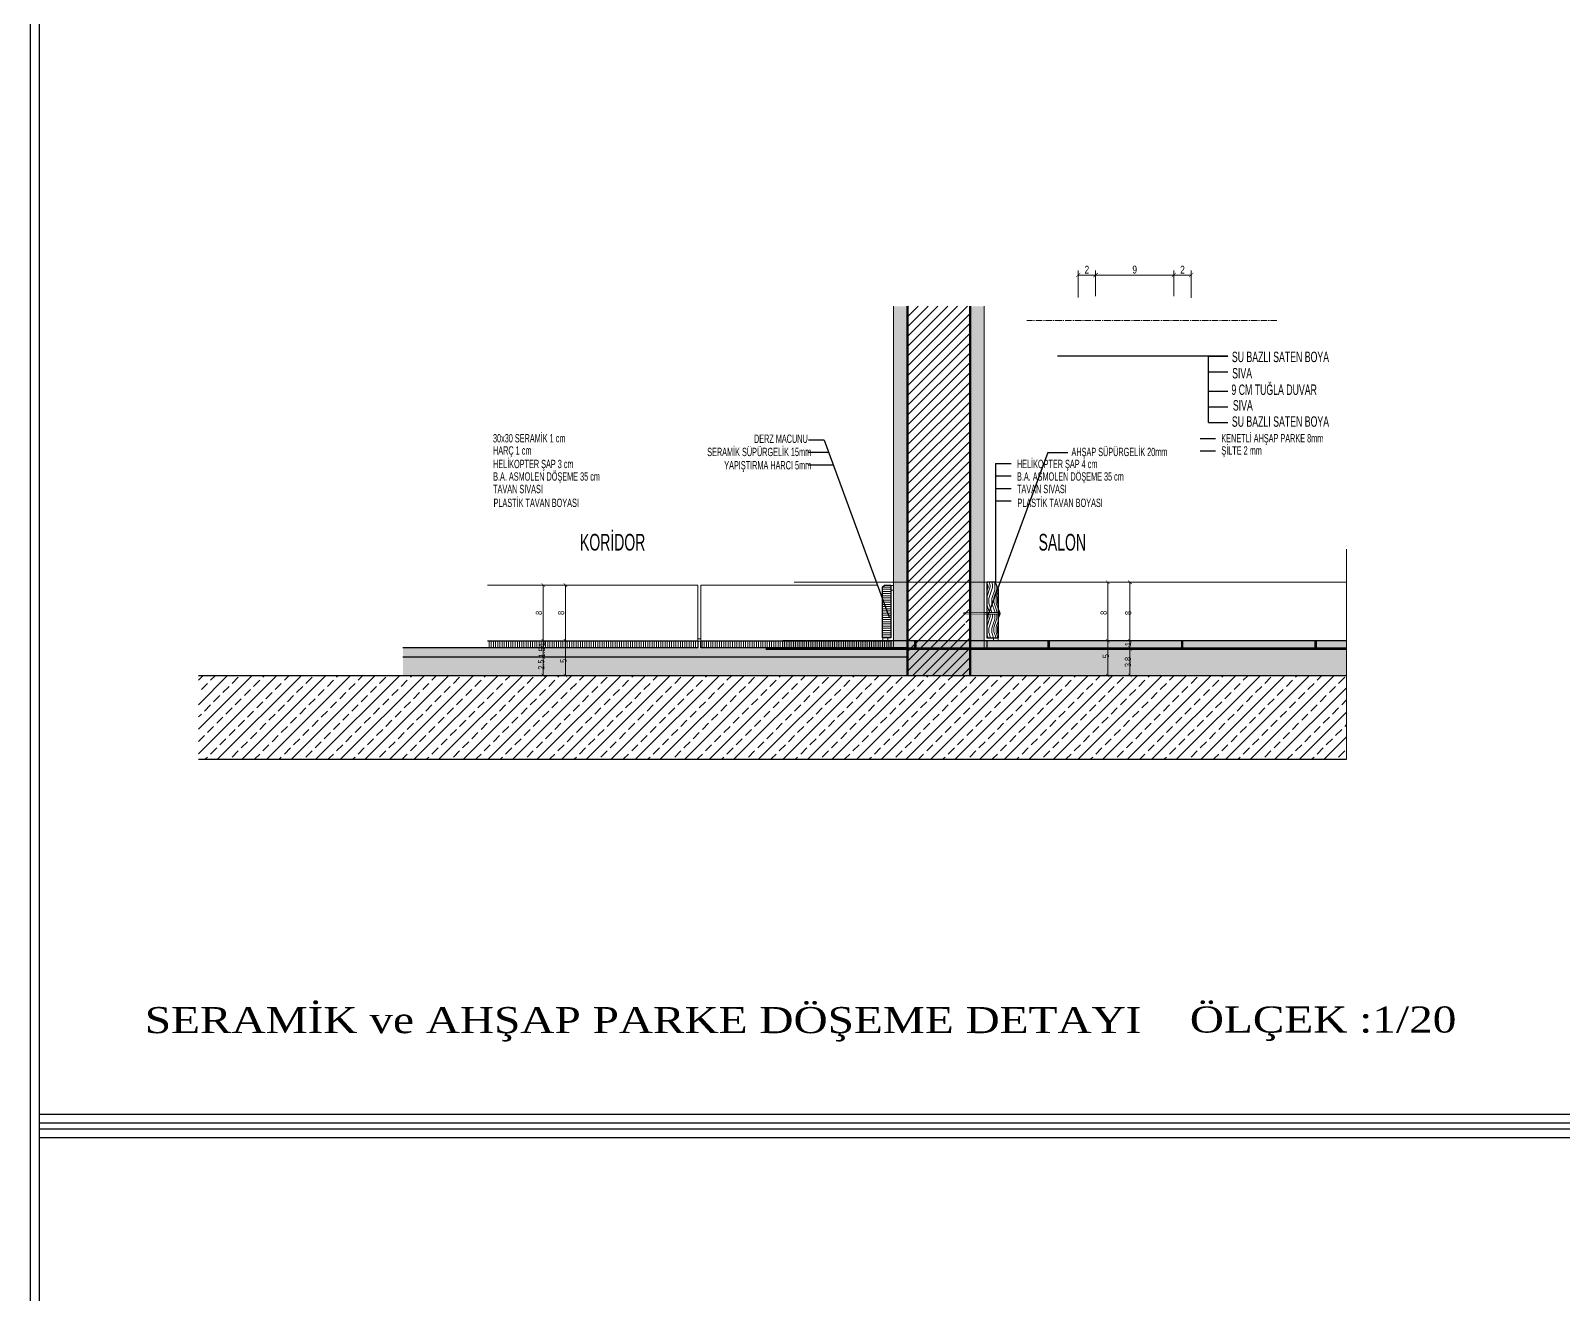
# Model space of a CAD drawing. Extents: x 386248 to 427517, y 4539405 to 4542296.
# Drawn here: x 414242 to 415123, y 4540209 to 4540935 of the extents above; entities that cross this region are included whole.
import ezdxf

# ---------------------------------------------------------------- set-up
doc = ezdxf.new("R2010")
doc.units = 0
doc.linetypes.add('CENTER2', pattern=[1.125, 0.75, -0.125, 0.125, -0.125])
for name, color, linetype, lineweight in [('0-TXT-SRB20', 5, 'Continuous', 9), ('5CELIKTAR', 252, 'Continuous', 15), ('5DOSKAP', 53, 'Continuous', 25), ('5KOLON', 12, 'Continuous', 50), ('OLCUDETAY', 153, 'Continuous', 18), ('Y', 7, 'Continuous', 25), ('YAZILAR', 1, 'Continuous', 30)]:
    doc.layers.add(name, color=color, linetype=linetype, lineweight=lineweight)
doc.layers.add('K', color=1, linetype='Continuous')
doc.layers.add('YAZI2', color=5, linetype='Continuous')
doc.styles.add('BASLIK', font='')
doc.styles.add('STYLE2', font='')
doc.styles.add('TRS', font='TROMANS.SHX', dxfattribs={"width": 0.8})
doc.styles.get('BASLIK').set_extended_font_data('Times New Roman Tur')
doc.styles.get('STYLE2').set_extended_font_data('Arial Tur')
pattern_1 = [(37.5, (410656.8476, 4537631.515), (-0.075592, 2.3121885), [0, -1.824, 0, -2.04, 0, -1.95]), (7.5, (410656.8476, 4537631.515), (2.123732, 3.3865753), [0, -0.984, 0, -1.644, 0, -0.63]), (327.5, (410655.3716, 4537631.515), (3.7369702, 0.0067909), [0, -0.6, 0, -2.16, 0, -2.82]), (317.5, (410655.3716, 4537631.515), (3.607352, 1.0532107), [0, -0.3, 0, -1.416, 0, -1.62])]

# ---------------------------------------------------------------- blocks, each defined once
blk = doc.blocks.new('_ArchTick')
at = {"color": 0, "linetype": 'ByBlock', "const_width": 0.15}
blk.add_lwpolyline([(-0.5, -0.5), (0.5, 0.5)], dxfattribs=at)

msp = doc.modelspace()

# ---------------------------------------------------------------- hatches: boundary and pattern name
at = {"layer": '5CELIKTAR'}
h = msp.add_hatch(dxfattribs=at)
h.set_pattern_fill('AR-SAND', color=256, scale=1.2, style=0)
h.set_pattern_definition(pattern_1)
h.paths.add_polyline_path([(414746.264, 4540760.313), (414738.264, 4540760.313), (414738.264, 4540624.375), (414738.264, 4540624.375), (414738.264, 4540624.375), (414738.264, 4540580.375), (414746.264, 4540580.375)])
h.paths.add_polyline_path([(414746.264, 4540776.744), (414738.264, 4540776.744), (414738.264, 4540760.313), (414746.264, 4540760.313)])
h.paths.add_polyline_path([(414790.264, 4540776.744), (414782.264, 4540776.744), (414782.264, 4540760.313), (414790.264, 4540760.313)])
h.paths.add_polyline_path([(414790.264, 4540760.313), (414782.264, 4540760.313), (414782.264, 4540600.44), (414790.264, 4540600.525)])
h.paths.add_polyline_path([(414790.264, 4540599.696), (414782.264, 4540599.78), (414782.264, 4540580.375), (414790.264, 4540580.375)])
h = msp.add_hatch(dxfattribs=at)
h.set_pattern_fill('ANSI31', color=256, scale=32, style=0)
h.set_pattern_definition([(45, (410656.8476, 4537631.515), (-2.828427, 2.828427), [])])
h.paths.add_polyline_path([(414782.264, 4540776.744), (414746.264, 4540776.744), (414746.264, 4540760.313), (414782.264, 4540760.313)])
h.paths.add_polyline_path([(414782.264, 4540760.313), (414746.264, 4540760.313), (414746.264, 4540564.375), (414782.264, 4540564.375), (414782.264, 4540594.145), (414778.721, 4540594.182), (414778.721, 4540594.768), (414782.264, 4540594.805)])
h = msp.add_hatch(dxfattribs=at)
h.set_pattern_fill('LINE', color=256, scale=10, style=0)
h.set_pattern_definition([(5e-10, (410656.8476, 4537631.5151), (-1e-11, 1.25), [])])
h.paths.add_polyline_path([(414736.664, 4540616.375), (414733.024, 4540616.375), (414731.864, 4540615.293), (414731.864, 4540585.975), (414736.664, 4540585.975)])
h = msp.add_hatch(dxfattribs=at)
h.set_pattern_fill('WOODFACE', color=256, scale=12, angle=45, style=0, pattern_type=2)
h.set_pattern_definition([(45, (410658.12, 4537633.636), (-2e-10, 16.970563), [0.6, -11.4]), (135, (410658.545, 4537640), (-16.970563, -2e-10), [1.2, -10.8]), (90, (410657.696, 4537637.455), (-8.485281, 8.485281), [0.8484, -2.5452, 0.8484, -1.6968, 5.94, -5.091763]), (90, (410658.12, 4537632.788), (-8.485281, 8.485281), [0.84852, -1.69704, 0.84852, -13.576483]), (90, (410660.242, 4537636.606), (-8.485281, 8.485281), [0.84852, -16.122043]), (90, (410661.5145, 4537637.0305), (-8.485281, 8.485281), [0.84852, -16.122043]), (90, (410659.393, 4537636.606), (-8.485281, 8.485281), [0.84852, -16.122043]), (90, (410658.545, 4537636.606), (-8.485281, 8.485281), [1.69704, -15.273523]), (90, (410654.302, 4537645.0915), (-8.485281, 8.485281), [1.69704, -15.273523]), (90, (410657.272, 4537636.182), (-8.485281, 8.485281), [3.39408, -13.576483]), (90, (410656.423, 4537636.182), (-8.485281, 8.485281), [3.39408, -13.576483]), (90, (410659.393, 4537644.243), (-8.485281, 8.485281), [3.39408, -13.576483]), (90, (410655.1505, 4537636.606), (-8.485281, 8.485281), [2.545584, -14.42498]), (90, (410652.181, 4537636.182), (-8.485281, 8.485281), [2.545584, -14.42498]), (90, (410653.878, 4537636.182), (-8.485281, 8.485281), [2.545584, -14.42498]), (90, (410656.8476, 4537644.243), (-8.485281, 8.485281), [4.24264, -12.727922]), (90, (410655.575, 4537643.819), (-8.485281, 8.485281), [4.24264, -12.727922]), (90, (410658.545, 4537642.546), (-8.485281, 8.485281), [5.939697, -11.030866]), (71.56505, (410658.1204, 4537635.3335), (8.4852814, 8.4852814), [1.34164, -25.491175]), (71.56505, (410657.272, 4537639.576), (8.4852814, 8.4852814), [1.34164, -25.491175]), (71.56505, (410657.696, 4537638.3033), (8.4852814, 8.4852814), [1.34164, -25.491175]), (71.56505, (410658.5446, 4537634.0607), (8.4852814, 8.4852814), [2.683282, -24.149534]), (71.56505, (410656.4233, 4537639.576), (8.4852814, 8.4852814), [4.024922, -22.807893]), (71.56505, (410655.1505, 4537639.152), (8.4852814, 8.4852814), [5.366563, -21.466253]), (71.56505, (410653.8777, 4537638.7276), (8.4852814, 8.4852814), [5.366563, -21.466253]), (71.56505, (410650.0593, 4537640.0004), (8.4852814, 8.4852814), [5.366563, -21.466253]), (71.56505, (410650.908, 4537639.152), (8.4852814, 8.4852814), [6.708204, -20.124612]), (71.56505, (410652.1807, 4537638.7276), (8.4852814, 8.4852814), [6.708204, -20.124612]), (108.43495, (410658.5446, 4537638.3033), (-8.4852814, 8.4852814), [1.34164, -25.491175]), (108.43495, (410658.1204, 4537636.182), (-8.4852814, 8.4852814), [1.34164, -25.491175]), (108.43495, (410658.1204, 4537633.6364), (-8.4852814, 8.4852814), [2.683282, -24.149534]), (108.43495, (410659.393, 4537637.455), (-8.4852814, 8.4852814), [2.683282, -24.149534]), (108.43495, (410657.696, 4537632.3636), (-8.4852814, 8.4852814), [4.024922, -22.807893]), (108.43495, (410656.8476, 4537631.515), (-8.4852814, 8.4852814), [5.366563, -21.466253]), (108.43495, (410664.06, 4537639.576), (-8.4852814, 8.4852814), [5.366563, -21.466253]), (108.43495, (410660.2417, 4537637.455), (-8.4852814, 8.4852814), [5.366563, -21.466253]), (108.43495, (410662.7873, 4537638.3033), (-8.4852814, 8.4852814), [6.708204, -20.124612]), (108.43495, (410661.5145, 4537637.879), (-8.4852814, 8.4852814), [6.708204, -20.124612])])
h.paths.add_polyline_path([(414798.664, 4540613.929), (414798.271, 4540614.696), (414793.065, 4540600.531), (414798.664, 4540600.531)])
h.paths.add_polyline_path([(414798.271, 4540614.696), (414796.592, 4540617.975), (414791.864, 4540617.975), (414791.864, 4540600.531), (414793.065, 4540600.531)])
h.paths.add_polyline_path([(414798.664, 4540599.689), (414791.864, 4540599.689), (414791.864, 4540585.975), (414798.664, 4540585.975)])
h = msp.add_hatch(dxfattribs=at)
h.set_pattern_fill('LINE', color=256, scale=10, angle=90, style=0)
h.set_pattern_definition([(90, (410656.8476, 4537631.5151), (-1.25, -1e-11), [])])
h.paths.add_polyline_path([(414625.704, 4540584.375), (414504.664, 4540584.375), (414504.664, 4540580.375), (414625.704, 4540580.375)])
h.paths.add_polyline_path([(414736.664, 4540584.375), (414627.304, 4540584.375), (414627.304, 4540580.375), (414736.664, 4540580.375)])
h.paths.add_polyline_path([(414530.958, 4540580.994), (414530.958, 4540583.756), (414536.958, 4540583.756), (414536.958, 4540580.994)], flags=24)
h = msp.add_hatch(dxfattribs=at)
h.set_pattern_fill('WOODFACE', color=256, scale=12, angle=315, style=0, pattern_type=2)
h.set_pattern_definition([(315, (410541.388, 4537630.242), (16.970563, 2e-10), [0.6, -11.4]), (45, (410547.752, 4537629.818), (-2e-10, 16.970563), [1.2, -10.8]), (5e-10, (410545.2065, 4537630.6666), (8.485281, 8.485281), [0.8484, -2.5452, 0.8484, -1.6968, 5.94, -5.091763]), (5e-10, (410540.54, 4537630.242), (8.485281, 8.485281), [0.84852, -1.69704, 0.84852, -13.576483]), (5e-10, (410544.358, 4537628.121), (8.485281, 8.485281), [0.84852, -16.122043]), (5e-10, (410544.782, 4537626.848), (8.485281, 8.485281), [0.84852, -16.122043]), (5e-10, (410544.358, 4537628.9695), (8.485281, 8.485281), [0.84852, -16.122043]), (5e-10, (410544.358, 4537629.818), (8.485281, 8.485281), [1.69704, -15.273523]), (5e-10, (410552.843, 4537634.061), (8.485281, 8.485281), [1.69704, -15.273523]), (5e-10, (410543.934, 4537631.091), (8.485281, 8.485281), [3.39408, -13.576483]), (5e-10, (410543.934, 4537631.939), (8.485281, 8.485281), [3.39408, -13.576483]), (5e-10, (410551.995, 4537628.9695), (8.485281, 8.485281), [3.39408, -13.576483]), (5e-10, (410544.358, 4537633.212), (8.485281, 8.485281), [2.545584, -14.42498]), (5e-10, (410543.934, 4537636.182), (8.485281, 8.485281), [2.545584, -14.42498]), (5e-10, (410543.934, 4537634.485), (8.485281, 8.485281), [2.545584, -14.42498]), (5e-10, (410551.995, 4537631.515), (8.485281, 8.485281), [4.24264, -12.727922]), (5e-10, (410551.5705, 4537632.788), (8.485281, 8.485281), [4.24264, -12.727922]), (5e-10, (410550.298, 4537629.818), (8.485281, 8.485281), [5.939697, -11.030866]), (341.56505, (410543.085, 4537630.2423), (8.4852814, -8.4852814), [1.34164, -25.491175]), (341.56505, (410547.328, 4537631.091), (8.4852814, -8.4852814), [1.34164, -25.491175]), (341.56505, (410546.055, 4537630.6666), (8.4852814, -8.4852814), [1.34164, -25.491175]), (341.56505, (410541.8124, 4537629.818), (8.4852814, -8.4852814), [2.683282, -24.149534]), (341.56505, (410547.328, 4537631.9394), (8.4852814, -8.4852814), [4.024922, -22.807893]), (341.56505, (410546.9036, 4537633.212), (8.4852814, -8.4852814), [5.366563, -21.466253]), (341.56505, (410546.4793, 4537634.485), (8.4852814, -8.4852814), [5.366563, -21.466253]), (341.56505, (410547.752, 4537638.3033), (8.4852814, -8.4852814), [5.366563, -21.466253]), (341.56505, (410546.9036, 4537637.455), (8.4852814, -8.4852814), [6.708204, -20.124612]), (341.56505, (410546.4793, 4537636.182), (8.4852814, -8.4852814), [6.708204, -20.124612]), (18.43495, (410546.055, 4537629.818), (8.4852814, 8.4852814), [1.34164, -25.491175]), (18.43495, (410543.9337, 4537630.2423), (8.4852814, 8.4852814), [1.34164, -25.491175]), (18.43495, (410541.388, 4537630.2423), (8.4852814, 8.4852814), [2.683282, -24.149534]), (18.43495, (410545.2065, 4537628.9695), (8.4852814, 8.4852814), [2.683282, -24.149534]), (18.43495, (410540.1153, 4537630.6666), (8.4852814, 8.4852814), [4.024922, -22.807893]), (18.43495, (410539.267, 4537631.515), (8.4852814, 8.4852814), [5.366563, -21.466253]), (18.43495, (410547.328, 4537624.3026), (8.4852814, 8.4852814), [5.366563, -21.466253]), (18.43495, (410545.2065, 4537628.121), (8.4852814, 8.4852814), [5.366563, -21.466253]), (18.43495, (410546.055, 4537625.5754), (8.4852814, 8.4852814), [6.708204, -20.124612]), (18.43495, (410545.631, 4537626.848), (8.4852814, 8.4852814), [6.708204, -20.124612])])
h.paths.add_polyline_path([(414750.283, 4540584.375), (414674.283, 4540584.375), (414674.283, 4540580.375), (414750.283, 4540580.375)])
h.paths.add_polyline_path([(414796.924, 4540584.375), (414751.015, 4540584.375), (414751.015, 4540580.375), (414796.924, 4540580.375)])
h.paths.add_polyline_path([(414827.015, 4540584.375), (414796.924, 4540584.375), (414796.924, 4540580.375), (414827.015, 4540580.375)])
h.paths.add_polyline_path([(414903.747, 4540584.375), (414827.747, 4540584.375), (414827.747, 4540580.375), (414903.747, 4540580.375)])
h.paths.add_polyline_path([(414980.48, 4540584.375), (414904.48, 4540584.375), (414904.48, 4540580.375), (414980.48, 4540580.375)])
h.paths.add_polyline_path([(414998.766, 4540584.375), (414981.212, 4540584.375), (414981.212, 4540580.375), (414998.766, 4540580.375)])
h.paths.add_polyline_path([(414868.389, 4540580.994), (414868.389, 4540583.756), (414874.389, 4540583.756), (414874.389, 4540580.994)], flags=24)
h = msp.add_hatch(dxfattribs=at)
h.set_pattern_fill('AR-SAND', color=256, scale=1.2, style=0)
h.set_pattern_definition(pattern_1)
h.paths.add_polyline_path([(414746.264, 4540580.375), (414738.264, 4540580.375), (414738.264, 4540580.375), (414456.036, 4540580.375), (414456.036, 4540574.966), (414746.264, 4540574.966)])
h = msp.add_hatch(dxfattribs=at)
h.set_pattern_fill('AR-CONC', color=256, scale=0.6, style=0)
h.set_pattern_definition([(50, (410656.8476, 4537631.515), (4.303561, -0.3765128), [0.45, -4.95]), (355, (410656.8476, 4537631.515), (-0.832508, 4.5131528), [0.36, -3.96]), (100.4514, (410657.206, 4537631.4837), (3.4710563, 4.1366373), [0.382441, -4.2068527]), (46.1842, (410656.8476, 4537632.715), (6.4034463, -0.993114), [0.675, -7.425]), (96.6356, (410657.381, 4537632.6323), (5.607976, 5.844707), [0.573662, -6.310278]), (351.1842, (410656.8476, 4537632.715), (5.607972, 5.844712), [0.54, -5.94]), (21, (410657.4476, 4537632.415), (3.5814423, -2.4157133), [0.45, -4.95]), (326, (410657.4476, 4537632.415), (1.459892, 4.3509003), [0.36, -3.96]), (71.4514, (410657.746, 4537632.2138), (5.0413358, 1.935183), [0.382441, -4.2068527]), (37.5, (410656.8476, 4537631.5151), (0.07295913, 1.9973631), [0, -3.912, 0, -4.02, 0, -3.975]), (7.5, (410656.8476, 4537631.515), (1.5784172, 2.3664703), [0, -2.292, 0, -3.822, 0, -1.515]), (327.5, (410655.5096, 4537631.5151), (3.2029346, -0.13532923), [0, -1.5, 0, -4.68, 0, -6.21]), (317.5, (410654.9096, 4537631.515), (3.499117, 0.6006299), [0, -1.95, 0, -3.108, 0, -4.41])])
h.paths.add_polyline_path([(414746.264, 4540574.966), (414456.036, 4540574.966), (414456.036, 4540564.375), (414746.264, 4540564.375)])
h.paths.add_polyline_path([(414530.958, 4540570.232), (414530.958, 4540574.518), (414536.958, 4540574.518), (414536.958, 4540570.232)], flags=24)
h.paths.add_polyline_path([(414543.7, 4540572.309), (414543.7, 4540576.442), (414549.7, 4540576.442), (414549.7, 4540572.309)], flags=9)
h = msp.add_hatch(dxfattribs=at)
h.set_pattern_fill('AR-CONC', color=256, scale=0.6, style=0)
h.set_pattern_definition([(50, (410539.2668, 4537631.515), (4.303561, -0.3765128), [0.45, -4.95]), (355, (410539.267, 4537631.515), (-0.832508, 4.5131528), [0.36, -3.96]), (100.4514, (410539.6254, 4537631.4837), (3.4710563, 4.1366373), [0.382441, -4.2068527]), (46.1842, (410539.267, 4537632.715), (6.4034463, -0.993114), [0.675, -7.425]), (96.6356, (410539.8004, 4537632.6323), (5.607976, 5.844707), [0.573662, -6.310278]), (351.1842, (410539.267, 4537632.715), (5.607972, 5.844712), [0.54, -5.94]), (21, (410539.8668, 4537632.415), (3.5814423, -2.4157133), [0.45, -4.95]), (326, (410539.867, 4537632.415), (1.459892, 4.3509003), [0.36, -3.96]), (71.4514, (410540.1653, 4537632.2138), (5.0413358, 1.935183), [0.382441, -4.2068527]), (37.5, (410539.2668, 4537631.5151), (0.07295913, 1.99736312), [0, -3.912, 0, -4.02, 0, -3.975]), (7.5, (410539.2668, 4537631.515), (1.5784172, 2.3664703), [0, -2.292, 0, -3.822, 0, -1.515]), (327.5, (410537.9288, 4537631.5151), (3.2029346, -0.13532923), [0, -1.5, 0, -4.68, 0, -6.21]), (317.5, (410537.3288, 4537631.515), (3.499117, 0.6006299), [0, -1.95, 0, -3.108, 0, -4.41])])
h.paths.add_polyline_path([(414998.766, 4540579.575), (414664.683, 4540579.575), (414664.683, 4540564.375), (414998.766, 4540564.375)])
h.paths.add_polyline_path([(414873.989, 4540574.385), (414873.989, 4540578.67), (414879.989, 4540578.67), (414879.989, 4540574.385)], flags=24)
h.paths.add_polyline_path([(414855.646, 4540576.918), (414855.646, 4540581.051), (414861.646, 4540581.051), (414861.646, 4540576.918)], flags=9)
h = msp.add_hatch(dxfattribs=at)
h.set_pattern_fill('ANSI33', color=256, scale=40, style=0)
h.set_pattern_definition([(45, (413090.299, 4539242.88), (-7.071068, 7.071068), []), (45, (413097.37, 4539242.88), (-7.071068, 7.071068), [5, -2.5])])
h.paths.add_polyline_path([(414338.456, 4540564.375), (414338.456, 4540516.375), (414998.766, 4540516.375), (414998.766, 4540564.375)])

# ---------------------------------------------------------------- linework, layer by layer
at = {"layer": '0-TXT-SRB20', "linetype": 'CENTER2', "ltscale": 5}
msp.add_line((414958.752, 4540768.563), (414814.94, 4540768.563), dxfattribs=at)
at = {"layer": '5CELIKTAR'}
for p, q in [((414738.264, 4540776.744), (414738.264, 4540580.375)), ((414790.264, 4540776.744), (414790.264, 4540580.375)), ((414998.766, 4540516.199), (414998.766, 4540637.056)), ((414504.664, 4540616.375), (414625.704, 4540616.375)), ((414625.704, 4540584.375), (414625.704, 4540616.375)), ((414627.304, 4540616.375), (414729.251, 4540616.375)), ((414627.304, 4540584.375), (414627.304, 4540616.375)), ((414998.766, 4540617.975), (414681.131, 4540617.975)), ((414736.664, 4540613.394), (414738.264, 4540613.394)), ((414778.721, 4540600.403), (414790.885, 4540600.531)), ((414778.721, 4540600.403), (414778.721, 4540599.817)), ((414778.721, 4540599.817), (414790.885, 4540599.689)), ((414790.885, 4540600.531), (414798.672, 4540600.531)), ((414790.885, 4540599.689), (414798.672, 4540599.689)), ((414625.704, 4540585.394), (414627.304, 4540585.394)), ((414734.845, 4540584.375), (414734.845, 4540585.975)), ((414795.682, 4540584.375), (414795.682, 4540585.975))]:
    msp.add_line(p, q, dxfattribs=at)
for points in [[(414798.974, 4540598.623), (414798.974, 4540598.332, -0.3384968), (414798.672, 4540597.884), (414798.672, 4540602.132, -0.3218728), (414798.974, 4540601.711, -0.0149907), (414798.974, 4540601.684), (414798.974, 4540601.393)], [(414799.144, 4540598.623), (414798.974, 4540598.623), (414798.974, 4540601.393), (414799.144, 4540601.393, -0.1194148), (414799.528, 4540600.08), (414799.368, 4540600.08), (414799.368, 4540599.936), (414799.528, 4540599.936, -0.1194148)]]:
    msp.add_lwpolyline(points, format="xyb", close=True, dxfattribs=at)
for centre, start, end in [((414737.464, 4540617.424), 232.652102, 307.347898), ((414626.504, 4540585.424), 232.652102, 307.347898), ((414730.815, 4540585.175), 322.652102, 37.347898), ((414799.712, 4540585.175), 142.652102, 217.347898)]:
    msp.add_arc(centre, 1.319, start, end, dxfattribs=at)
at = {"layer": '5DOSKAP'}
for p, q in [((414504.664, 4540584.375), (414625.704, 4540584.375)), ((414625.704, 4540584.375), (414625.704, 4540580.375)), ((414627.304, 4540584.375), (414736.664, 4540584.375)), ((414627.304, 4540580.375), (414627.304, 4540584.375)), ((414998.766, 4540584.375), (414674.283, 4540584.375)), ((414736.664, 4540584.375), (414736.664, 4540580.375)), ((414750.283, 4540584.375), (414750.283, 4540580.375)), ((414751.015, 4540584.375), (414751.015, 4540580.375)), ((414791.864, 4540584.375), (414791.864, 4540580.375)), ((414827.015, 4540584.375), (414827.015, 4540580.375)), ((414827.747, 4540584.375), (414827.747, 4540580.375)), ((414903.747, 4540584.375), (414903.747, 4540580.375)), ((414904.48, 4540584.375), (414904.48, 4540580.375)), ((414980.48, 4540584.375), (414980.48, 4540580.375)), ((414981.212, 4540584.375), (414981.212, 4540580.375)), ((414625.704, 4540580.375), (414456.036, 4540580.375)), ((414625.704, 4540580.375), (414456.036, 4540580.375)), ((414746.264, 4540574.966), (414456.036, 4540574.966)), ((414746.264, 4540580.375), (414627.304, 4540580.375)), ((414738.264, 4540580.375), (414627.304, 4540580.375)), ((414664.683, 4540580.375), (414998.766, 4540580.375)), ((414664.683, 4540579.575), (414998.766, 4540579.575)), ((414672.683, 4540580.375), (414998.766, 4540580.375))]:
    msp.add_line(p, q, dxfattribs=at)
for points in [[(414731.864, 4540615.293), (414733.024, 4540616.375), (414736.664, 4540616.375), (414736.664, 4540585.975), (414731.864, 4540585.975)], [(414798.664, 4540613.929), (414796.592, 4540617.975), (414791.864, 4540617.975), (414791.864, 4540585.975), (414798.664, 4540585.975)]]:
    msp.add_lwpolyline(points, close=True, dxfattribs=at)
at = {"layer": '5KOLON'}
for p, q in [((414746.264, 4540776.744), (414746.264, 4540564.375)), ((414782.264, 4540776.744), (414782.264, 4540564.375))]:
    msp.add_line(p, q, dxfattribs=at)
at = {"layer": 'K'}
for p, q in [((414338.456, 4540564.375), (414998.766, 4540564.375)), ((414338.456, 4540516.199), (414998.766, 4540516.199))]:
    msp.add_line(p, q, dxfattribs=at)
at = {"layer": 'OLCUDETAY'}
for p, q in [((414844.414, 4540781.712), (414844.414, 4540797.192)), ((414854.414, 4540782.455), (414854.414, 4540797.192)), ((414854.414, 4540782.455), (414854.414, 4540797.192)), ((414899.414, 4540782.455), (414899.414, 4540797.192)), ((414899.414, 4540782.455), (414899.414, 4540797.192)), ((414909.414, 4540781.541), (414909.414, 4540797.192)), ((414854.414, 4540794.692), (414844.414, 4540794.692)), ((414854.414, 4540794.692), (414899.414, 4540794.692)), ((414899.414, 4540794.692), (414909.414, 4540794.692)), ((414531.856, 4540616.375), (414538.758, 4540616.375)), ((414536.758, 4540584.375), (414536.758, 4540616.375)), ((414544.598, 4540616.375), (414551.5, 4540616.375)), ((414549.5, 4540584.375), (414549.5, 4540616.375)), ((414866.348, 4540617.975), (414859.446, 4540617.975)), ((414861.446, 4540584.375), (414861.446, 4540617.975)), ((414879.091, 4540617.975), (414872.189, 4540617.975)), ((414874.189, 4540584.375), (414874.189, 4540617.975)), ((414531.856, 4540584.375), (414538.758, 4540584.375)), ((414536.408, 4540584.375), (414534.758, 4540584.375)), ((414536.758, 4540580.375), (414536.758, 4540584.375)), ((414539.458, 4540584.375), (414551.5, 4540584.375)), ((414544.598, 4540584.375), (414551.5, 4540584.375)), ((414549.5, 4540584.375), (414549.5, 4540564.375)), ((414871.489, 4540584.375), (414859.446, 4540584.375)), ((414866.348, 4540584.375), (414859.446, 4540584.375)), ((414861.446, 4540584.375), (414861.446, 4540564.375)), ((414879.091, 4540584.375), (414872.189, 4540584.375)), ((414874.189, 4540580.375), (414874.189, 4540584.375)), ((414874.538, 4540584.375), (414876.189, 4540584.375)), ((414531.856, 4540574.966), (414538.758, 4540574.966)), ((414536.208, 4540580.375), (414534.758, 4540580.375)), ((414536.408, 4540580.375), (414534.758, 4540580.375)), ((414536.208, 4540574.966), (414534.758, 4540574.966)), ((414536.758, 4540574.966), (414536.758, 4540580.375)), ((414536.758, 4540564.375), (414536.758, 4540574.966)), ((414879.091, 4540579.575), (414872.189, 4540579.575)), ((414874.189, 4540564.375), (414874.189, 4540579.575)), ((414874.738, 4540580.375), (414876.189, 4540580.375)), ((414531.856, 4540564.375), (414538.758, 4540564.375)), ((414539.458, 4540564.375), (414551.5, 4540564.375)), ((414871.489, 4540564.375), (414859.446, 4540564.375)), ((414879.091, 4540564.375), (414872.189, 4540564.375))]:
    msp.add_line(p, q, dxfattribs=at)
at = {"layer": 'Y'}
for p, q in [((414919.402, 4540748.025), (414930.532, 4540748.025)), ((414919.402, 4540709.845), (414919.402, 4540748.025)), ((414919.402, 4540739.025), (414930.532, 4540739.025)), ((414919.402, 4540727.845), (414930.532, 4540727.845)), ((414919.402, 4540718.845), (414930.532, 4540718.845)), ((414919.402, 4540709.845), (414930.532, 4540709.845)), ((414919.402, 4540709.845), (414930.532, 4540709.845)), ((414698.239, 4540699.782), (414689.335, 4540699.782)), ((414698.239, 4540699.782), (414735.657, 4540597.975)), ((414914.505, 4540700.753), (414923.409, 4540700.753)), ((414700.885, 4540692.582), (414689.335, 4540692.582)), ((414826.897, 4540692.582), (414792.125, 4540597.975)), ((414826.897, 4540692.582), (414838.447, 4540692.582)), ((414914.505, 4540693.553), (414923.409, 4540693.553)), ((414703.532, 4540685.382), (414689.335, 4540685.382)), ((414796.924, 4540686.353), (414796.924, 4540617.975)), ((414796.924, 4540686.353), (414805.828, 4540686.353)), ((414796.924, 4540679.153), (414805.828, 4540679.153)), ((414796.924, 4540671.953), (414805.828, 4540671.953)), ((414796.924, 4540671.953), (414805.828, 4540671.953)), ((414796.924, 4540664.753), (414805.828, 4540664.753))]:
    msp.add_line(p, q, dxfattribs=at)
at = {"layer": 'Y', "flags": 128}
msp.add_lwpolyline([(414930.532, 4540748.025), (414832.598, 4540748.025)], dxfattribs=at)
at = {"layer": 'YAZILAR', "color": 133, "ltscale": 5}
for p, q in [((414246.928, 4540312.109), (416066.074, 4540312.109)), ((414246.928, 4540307.109), (416066.074, 4540307.109)), ((414246.928, 4540303.71), (416066.074, 4540303.71)), ((414246.928, 4540298.71), (416066.074, 4540298.71))]:
    msp.add_line(p, q, dxfattribs=at)
for points in [[(414241.928, 4542285.7), (416071.074, 4542285.7), (416071.074, 4539411.988), (414241.928, 4539411.988)], [(414246.928, 4542280.7), (416066.074, 4542280.7), (416066.074, 4539416.988), (414246.928, 4539416.988)]]:
    msp.add_lwpolyline(points, close=True, dxfattribs=at)

# ---------------------------------------------------------------- block references
at = {"layer": 'OLCUDETAY'}
for p, xscale, yscale, zscale, rotation in [((414844.414, 4540794.692), 2.5, 2.5, 2.5, 179.9999999999899), ((414854.414, 4540794.692), 2.5, 2.5, 2.5, 179.9999999999899), ((414899.414, 4540794.692), 2.5, 2.5, 2.5, 179.9999999999899), ((414861.446, 4540617.975), 2, 2, 2, 89.9999999996981), ((414874.189, 4540617.975), 2, 2, 2, 89.9999999996981), ((414536.758, 4540616.375), 2, 2, 2, 89.9999999996981), ((414549.5, 4540616.375), 2, 2, 2, 89.9999999996981), ((414536.758, 4540584.375), 2, 2, 2, 269.9999999996981), ((414536.758, 4540584.375), 2, 2, 2, 89.9999999996981), ((414549.5, 4540584.375), 2, 2, 2, 89.9999999996981), ((414549.5, 4540584.375), 2, 2, 2, 269.9999999996981), ((414861.446, 4540584.375), 2, 2, 2, 89.9999999996981), ((414861.446, 4540584.375), 2, 2, 2, 269.9999999996981), ((414874.189, 4540584.375), 2, 2, 2, 269.9999999996981), ((414874.189, 4540584.375), 2, 2, 2, 89.9999999996981), ((414536.758, 4540580.375), 2, 2, 2, 269.9999999996981), ((414536.758, 4540580.375), 2, 2, 2, 89.9999999996981), ((414536.758, 4540574.966), 2, 2, 2, 89.9999999996981), ((414536.758, 4540574.966), 2, 2, 2, 269.9999999996981), ((414874.189, 4540580.375), 2, 2, 2, 269.9999999996981), ((414874.189, 4540579.575), 2, 2, 2, 89.9999999996981), ((414536.758, 4540564.375), 2, 2, 2, 269.9999999996981), ((414549.5, 4540564.375), 2, 2, 2, 269.9999999996981), ((414861.446, 4540564.375), 2, 2, 2, 269.9999999996981), ((414874.189, 4540564.375), 2, 2, 2, 269.9999999996981)]:
    msp.add_blockref('_ArchTick', p, dxfattribs=dict(at, xscale=xscale, yscale=yscale, zscale=zscale, rotation=rotation))
at = {"layer": 'OLCUDETAY', "xscale": 2.5, "yscale": 2.5, "zscale": 2.5}
for p in [(414854.414, 4540794.692), (414899.414, 4540794.692), (414909.414, 4540794.692)]:
    msp.add_blockref('_ArchTick', p, dxfattribs=at)

# ---------------------------------------------------------------- texts
at = {"layer": 'OLCUDETAY', "char_height": 4.5, "attachment_point": 5, "style": 'TRS'}
for s, insert in [('\\A1;2', (414849.414, 4540797.739)), ('\\A1;9', (414876.914, 4540797.781)), ('\\A1;2', (414904.414, 4540797.739))]:
    msp.add_mtext(s, dxfattribs=dict(at, insert=insert))
at = {"layer": 'OLCUDETAY', "char_height": 3.6, "attachment_point": 5, "rotation": 90, "style": 'TRS'}
for s, insert in [('\\A1;8', (414534.276, 4540600.375)), ('\\A1;8', (414547.018, 4540600.375)), ('\\A1;8', (414859.07, 4540600.43)), ('\\A1;8', (414873.17, 4540600.347)), ('\\A1;1.5', (414535.947, 4540577.601)), ('\\A1;1', (414535.985, 4540582.336)), ('\\A1;5', (414860.333, 4540575.523)), ('\\A1;3.8', (414873.06, 4540572.165)), ('\\A1;1', (414873.064, 4540582.369)), ('\\A1;2.5', (414535.623, 4540570.675)), ('\\A1;5', (414548.342, 4540572.803))]:
    msp.add_mtext(s, dxfattribs=dict(at, insert=insert))
at = {"layer": 'Y', "style": 'STYLE2', "width": 0.6}
for s, height, p in [('SU BAZLI SATEN BOYA', 6, (414932.808, 4540744.604)), ('9 CM TUĞLA DUVAR', 6, (414932.54, 4540725.73)), ('SIVA', 6, (414932.969, 4540735.223)), ('SIVA', 6, (414933.378, 4540716.73)), ('SU BAZLI SATEN BOYA', 6, (414932.808, 4540707.419)), ('30x30 SERAMİK 1 cm', 4.8, (414507.859, 4540698.426)), ('DERZ MACUNU ', 4.8, (414657.944, 4540698.133)), ('KENETLİ AHŞAP PARKE 8mm ', 4.8, (414926.762, 4540698.426)), ('HARÇ 1 cm', 4.8, (414507.859, 4540691.398)), ('HELİKOPTER ŞAP 3 cm', 4.8, (414507.859, 4540683.635)), ('              SERAMİK SÜPÜRGELİK 15mm ', 4.8, (414614.766, 4540690.55)), ('HELİKOPTER ŞAP 4 cm', 4.8, (414809.181, 4540683.635)), ('             AHŞAP SÜPÜRGELİK 20mm ', 4.8, (414825.45, 4540690.55)), ('ŞİLTE 2 mm', 4.8, (414926.762, 4540691.398)), ('B.A. ASMOLEN DÖŞEME 35 cm', 4.8, (414507.921, 4540676.435)), ('YAPIŞTIRMA HARCI 5mm', 4.8, (414640.844, 4540682.888)), ('B.A. ASMOLEN DÖŞEME 35 cm', 4.8, (414809.243, 4540676.435)), ('TAVAN SIVASI ', 4.8, (414507.921, 4540669.235)), ('TAVAN SIVASI ', 4.8, (414809.243, 4540669.235)), ('PLASTİK TAVAN BOYASI ', 4.8, (414508.174, 4540661.297)), ('PLASTİK TAVAN BOYASI ', 4.8, (414809.496, 4540661.297)), ('KORİDOR', 9.6, (414557.895, 4540636.234)), ('SALON', 9.6, (414821.621, 4540636.234))]:
    msp.add_text(s, height=height, dxfattribs=at).set_placement(p)
at = {"layer": 'YAZI2', "style": 'BASLIK', "width": 1.2}
for s, p in [('SERAMİK ve AHŞAP PARKE DÖŞEME DETAYI ', (414307.587, 4540358.731)), ('ÖLÇEK :1/20', (414908.631, 4540359.062))]:
    msp.add_text(s, height=15, dxfattribs=at).set_placement(p)

doc.saveas('drawing.dxf')
